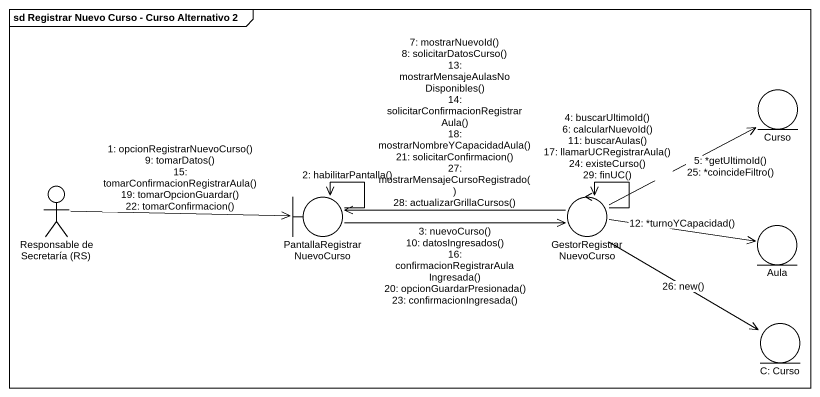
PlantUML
@startuml
mainframe sd Registrar Nuevo Curso - Curso Alternativo 2
entity Curso
actor "Responsable de Secretaría (RS)" as Responsable_de_Secretaría_RS
boundary PantallaRegistrarNuevoCurso
control GestorRegistrarNuevoCurso
entity Aula
entity "C: Curso" as C_Curso
Responsable_de_Secretaría_RS -right-> PantallaRegistrarNuevoCurso : 1: opcionRegistrarNuevoCurso()\n9: tomarDatos()\n15: tomarConfirmacionRegistrarAula()\n19: tomarOpcionGuardar()\n22: tomarConfirmacion()
PantallaRegistrarNuevoCurso --> PantallaRegistrarNuevoCurso : 2: habilitarPantalla()
PantallaRegistrarNuevoCurso -right-> GestorRegistrarNuevoCurso : 3: nuevoCurso()\n10: datosIngresados()\n16: confirmacionRegistrarAulaIngresada()\n20: opcionGuardarPresionada()\n23: confirmacionIngresada()
GestorRegistrarNuevoCurso --> GestorRegistrarNuevoCurso : 4: buscarUltimoId()\n6: calcularNuevoId()\n11: buscarAulas()\n17: llamarUCRegistrarAula()\n24: existeCurso()\n29: finUC()
GestorRegistrarNuevoCurso -right-> Curso : 5: *getUltimoId()\n25: *coincideFiltro()
GestorRegistrarNuevoCurso -left-> PantallaRegistrarNuevoCurso : 7: mostrarNuevoId()\n8: solicitarDatosCurso()\n13: mostrarMensajeAulasNoDisponibles()\n14: solicitarConfirmacionRegistrarAula()\n18: mostrarNombreYCapacidadAula()\n21: solicitarConfirmacion()\n27: mostrarMensajeCursoRegistrado()\n28: actualizarGrillaCursos()
GestorRegistrarNuevoCurso -right-> Aula : 12: *turnoYCapacidad()
GestorRegistrarNuevoCurso --> C_Curso : 26: new()
@enduml
